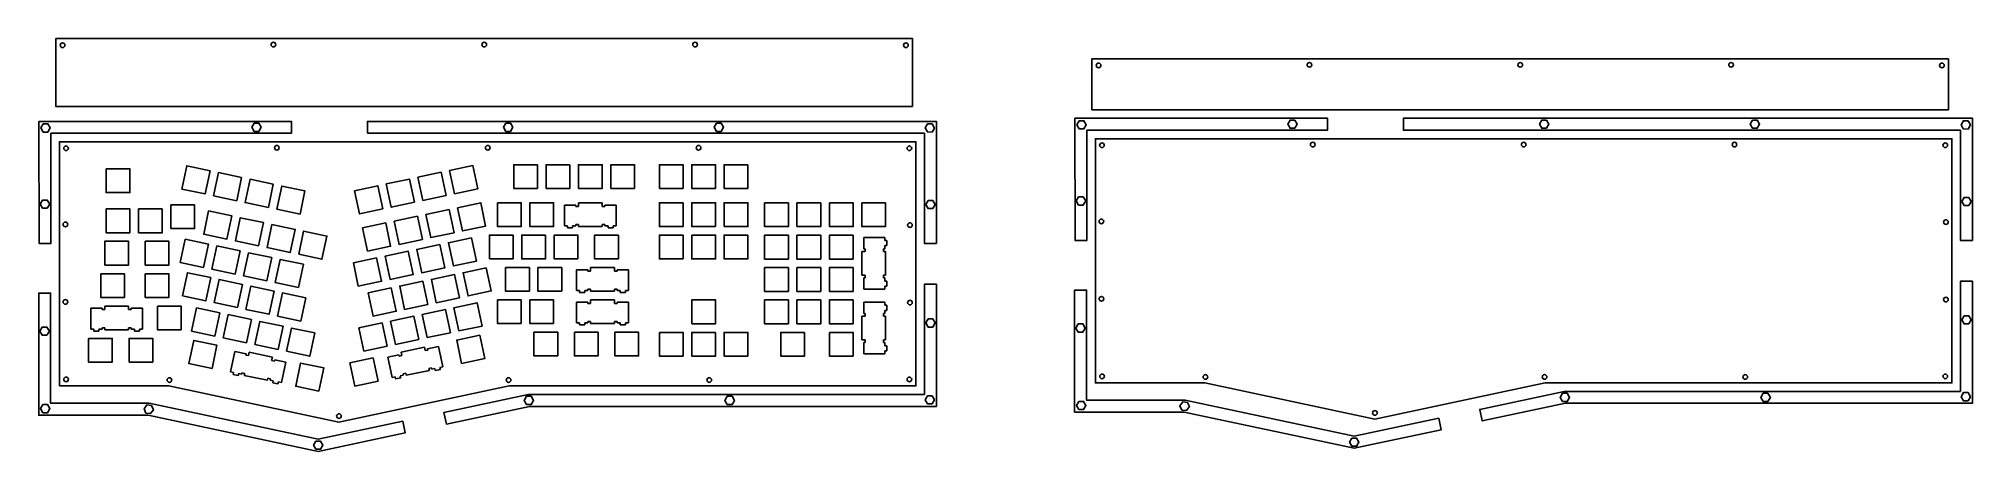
# Model space of a CAD drawing. Header units: inches. Extents: x 0.4 to 45.2, y -8.2 to 1.3.
import ezdxf

# ---------------------------------------------------------------- set-up
doc = ezdxf.new("R2010")
doc.units = ezdxf.units.IN
doc.layers.get('0').update_dxf_attribs({"linetype": 'CONTINUOUS'})

msp = doc.modelspace()

# ---------------------------------------------------------------- linework, layer by layer
for p, q in [((24.84, 0.858), (44.683, 0.858)), ((24.84, 0.858), (24.84, -0.323)), ((44.683, 0.858), (44.683, -0.323)), ((44.683, -0.323), (24.84, -0.323)), ((12.618, -3.014), (12.618, -2.53)), ((12.618, -2.53), (12.88, -2.53)), ((12.88, -2.53), (12.88, -2.562)), ((12.88, -2.562), (12.944, -2.562)), ((12.944, -2.479), (13.494, -2.479)), ((12.944, -2.479), (12.944, -2.562)), ((13.494, -2.562), (13.494, -2.479)), ((13.558, -2.562), (13.494, -2.562)), ((13.82, -2.53), (13.558, -2.53)), ((13.558, -2.53), (13.558, -2.562)), ((13.82, -3.014), (13.82, -2.53)), ((12.618, -2.754), (12.618, -2.774)), ((12.618, -3.014), (12.689, -3.014)), ((12.689, -3.06), (12.689, -3.014)), ((12.689, -3.06), (12.809, -3.06)), ((12.809, -3.014), (12.88, -3.014)), ((12.809, -3.06), (12.809, -3.014)), ((12.88, -2.983), (12.944, -2.983)), ((12.88, -3.014), (12.88, -2.983)), ((12.944, -2.983), (12.944, -3.029)), ((13.494, -3.029), (12.944, -3.029)), ((13.494, -2.983), (13.494, -3.029)), ((13.558, -2.983), (13.494, -2.983)), ((13.558, -3.014), (13.558, -2.983)), ((13.629, -3.014), (13.558, -3.014)), ((13.629, -3.06), (13.629, -3.014)), ((13.749, -3.06), (13.629, -3.06)), ((13.749, -3.06), (13.749, -3.014)), ((13.82, -3.014), (13.749, -3.014)), ((13.82, -2.754), (13.82, -2.774)), ((19.557, -3.281), (19.557, -3.543)), ((20.041, -3.281), (19.557, -3.281)), ((19.557, -3.543), (19.589, -3.543)), ((19.589, -3.543), (19.589, -3.607)), ((19.781, -3.281), (19.801, -3.281)), ((20.041, -3.543), (20.01, -3.543)), ((20.01, -3.543), (20.01, -3.607)), ((20.041, -3.281), (20.041, -3.352)), ((20.087, -3.352), (20.041, -3.352)), ((20.041, -3.472), (20.041, -3.543)), ((20.087, -3.472), (20.041, -3.472)), ((20.087, -3.352), (20.087, -3.472)), ((12.899, -4.514), (12.899, -4.03)), ((12.899, -4.03), (13.161, -4.03)), ((13.161, -4.03), (13.161, -4.062)), ((13.225, -3.979), (13.775, -3.979)), ((13.225, -3.979), (13.225, -4.062)), ((13.775, -4.062), (13.775, -3.979)), ((14.101, -4.03), (13.839, -4.03)), ((13.839, -4.03), (13.839, -4.062)), ((14.101, -4.514), (14.101, -4.03)), ((19.506, -4.157), (19.506, -3.607)), ((19.589, -3.607), (19.506, -3.607)), ((20.01, -3.607), (20.056, -3.607)), ((20.056, -3.607), (20.056, -4.157)), ((12.899, -4.254), (12.899, -4.274)), ((13.161, -4.062), (13.225, -4.062)), ((13.839, -4.062), (13.775, -4.062)), ((14.101, -4.254), (14.101, -4.274)), ((19.506, -4.157), (19.589, -4.157)), ((19.557, -4.483), (19.557, -4.221)), ((19.557, -4.221), (19.589, -4.221)), ((19.589, -4.221), (19.589, -4.157)), ((20.01, -4.157), (20.056, -4.157)), ((20.01, -4.221), (20.01, -4.157)), ((20.041, -4.221), (20.01, -4.221)), ((20.041, -4.292), (20.041, -4.221)), ((20.087, -4.292), (20.041, -4.292)), ((20.087, -4.412), (20.041, -4.412)), ((20.041, -4.483), (20.041, -4.412)), ((20.087, -4.412), (20.087, -4.292)), ((1.644, -4.923), (1.906, -4.923)), ((1.644, -5.407), (1.644, -4.923)), ((1.644, -5.407), (1.644, -4.923)), ((1.644, -4.923), (1.906, -4.923)), ((1.906, -4.923), (1.906, -4.955)), ((1.906, -4.923), (1.906, -4.955)), ((1.97, -4.872), (2.52, -4.872)), ((1.97, -4.872), (1.97, -4.955)), ((1.97, -4.872), (2.52, -4.872)), ((1.97, -4.872), (1.97, -4.955)), ((2.52, -4.955), (2.52, -4.872)), ((2.52, -4.955), (2.52, -4.872)), ((2.846, -4.923), (2.584, -4.923)), ((2.584, -4.923), (2.584, -4.955)), ((2.846, -4.923), (2.584, -4.923)), ((2.584, -4.923), (2.584, -4.955)), ((2.846, -5.407), (2.846, -4.923)), ((2.846, -5.407), (2.846, -4.923)), ((12.899, -4.514), (12.97, -4.514)), ((12.899, -5.264), (12.899, -4.78)), ((12.899, -4.78), (13.161, -4.78)), ((12.899, -5.264), (12.899, -4.78)), ((12.899, -4.78), (13.161, -4.78)), ((12.97, -4.56), (12.97, -4.514)), ((12.97, -4.56), (13.09, -4.56)), ((13.09, -4.514), (13.161, -4.514)), ((13.09, -4.56), (13.09, -4.514)), ((13.161, -4.483), (13.225, -4.483)), ((13.161, -4.514), (13.161, -4.483)), ((13.161, -4.78), (13.161, -4.812)), ((13.161, -4.78), (13.161, -4.812)), ((13.161, -4.812), (13.225, -4.812)), ((13.161, -4.812), (13.225, -4.812)), ((13.225, -4.483), (13.225, -4.529)), ((13.775, -4.529), (13.225, -4.529)), ((13.225, -4.729), (13.775, -4.729)), ((13.225, -4.729), (13.225, -4.812)), ((13.225, -4.729), (13.225, -4.812)), ((13.225, -4.729), (13.775, -4.729)), ((13.775, -4.483), (13.775, -4.529)), ((13.839, -4.483), (13.775, -4.483)), ((13.775, -4.812), (13.775, -4.729)), ((13.775, -4.812), (13.775, -4.729)), ((13.839, -4.812), (13.775, -4.812)), ((13.839, -4.812), (13.775, -4.812)), ((13.839, -4.514), (13.839, -4.483)), ((13.91, -4.514), (13.839, -4.514)), ((14.101, -4.78), (13.839, -4.78)), ((13.839, -4.78), (13.839, -4.812)), ((14.101, -4.78), (13.839, -4.78)), ((13.839, -4.78), (13.839, -4.812)), ((13.91, -4.56), (13.91, -4.514)), ((14.03, -4.56), (13.91, -4.56)), ((14.03, -4.56), (14.03, -4.514)), ((14.101, -4.514), (14.03, -4.514)), ((14.101, -5.264), (14.101, -4.78)), ((14.101, -5.264), (14.101, -4.78)), ((20.041, -4.483), (19.557, -4.483)), ((19.557, -4.781), (19.557, -5.043)), ((20.041, -4.781), (19.557, -4.781)), ((19.781, -4.483), (19.801, -4.483)), ((19.781, -4.781), (19.801, -4.781)), ((20.041, -4.781), (20.041, -4.852)), ((20.087, -4.852), (20.041, -4.852)), ((20.087, -4.852), (20.087, -4.972)), ((1.644, -5.147), (1.644, -5.167)), ((1.644, -5.147), (1.644, -5.167)), ((1.906, -4.955), (1.97, -4.955)), ((1.906, -4.955), (1.97, -4.955)), ((2.584, -4.955), (2.52, -4.955)), ((2.584, -4.955), (2.52, -4.955)), ((2.846, -5.147), (2.846, -5.167)), ((2.846, -5.147), (2.846, -5.167)), ((12.899, -5.004), (12.899, -5.024)), ((12.899, -5.004), (12.899, -5.024)), ((12.899, -5.264), (12.97, -5.264)), ((12.899, -5.264), (12.97, -5.264)), ((12.97, -5.31), (12.97, -5.264)), ((12.97, -5.31), (12.97, -5.264)), ((12.97, -5.31), (13.09, -5.31)), ((12.97, -5.31), (13.09, -5.31)), ((13.09, -5.264), (13.161, -5.264)), ((13.09, -5.31), (13.09, -5.264)), ((13.09, -5.264), (13.161, -5.264)), ((13.09, -5.31), (13.09, -5.264)), ((13.161, -5.233), (13.225, -5.233)), ((13.161, -5.264), (13.161, -5.233)), ((13.161, -5.264), (13.161, -5.233)), ((13.161, -5.233), (13.225, -5.233)), ((13.225, -5.233), (13.225, -5.279)), ((13.225, -5.233), (13.225, -5.279)), ((13.775, -5.279), (13.225, -5.279)), ((13.775, -5.279), (13.225, -5.279)), ((13.775, -5.233), (13.775, -5.279)), ((13.839, -5.233), (13.775, -5.233)), ((13.839, -5.233), (13.775, -5.233)), ((13.775, -5.233), (13.775, -5.279)), ((13.839, -5.264), (13.839, -5.233)), ((13.839, -5.264), (13.839, -5.233)), ((13.91, -5.264), (13.839, -5.264)), ((13.91, -5.264), (13.839, -5.264)), ((13.91, -5.31), (13.91, -5.264)), ((13.91, -5.31), (13.91, -5.264)), ((14.03, -5.31), (13.91, -5.31)), ((14.03, -5.31), (13.91, -5.31)), ((14.03, -5.31), (14.03, -5.264)), ((14.101, -5.264), (14.03, -5.264)), ((14.03, -5.31), (14.03, -5.264)), ((14.101, -5.264), (14.03, -5.264)), ((14.101, -5.004), (14.101, -5.024)), ((14.101, -5.004), (14.101, -5.024)), ((19.506, -5.657), (19.506, -5.107)), ((19.589, -5.107), (19.506, -5.107)), ((19.557, -5.043), (19.589, -5.043)), ((19.589, -5.043), (19.589, -5.107)), ((20.041, -5.043), (20.01, -5.043)), ((20.01, -5.043), (20.01, -5.107)), ((20.01, -5.107), (20.056, -5.107)), ((20.041, -4.972), (20.041, -5.043)), ((20.087, -4.972), (20.041, -4.972)), ((20.056, -5.107), (20.056, -5.657)), ((1.644, -5.407), (1.715, -5.407)), ((1.644, -5.407), (1.715, -5.407)), ((1.715, -5.453), (1.715, -5.407)), ((1.715, -5.453), (1.715, -5.407)), ((1.715, -5.453), (1.835, -5.453)), ((1.715, -5.453), (1.835, -5.453)), ((1.835, -5.453), (1.835, -5.407)), ((1.835, -5.407), (1.906, -5.407)), ((1.835, -5.407), (1.906, -5.407)), ((1.835, -5.453), (1.835, -5.407)), ((1.906, -5.407), (1.906, -5.376)), ((1.906, -5.376), (1.97, -5.376)), ((1.906, -5.376), (1.97, -5.376)), ((1.906, -5.407), (1.906, -5.376)), ((1.97, -5.376), (1.97, -5.422)), ((1.97, -5.376), (1.97, -5.422)), ((2.52, -5.422), (1.97, -5.422)), ((2.52, -5.422), (1.97, -5.422)), ((2.584, -5.376), (2.52, -5.376)), ((2.52, -5.376), (2.52, -5.422)), ((2.52, -5.376), (2.52, -5.422)), ((2.584, -5.376), (2.52, -5.376)), ((2.584, -5.407), (2.584, -5.376)), ((2.584, -5.407), (2.584, -5.376)), ((2.655, -5.407), (2.584, -5.407)), ((2.655, -5.407), (2.584, -5.407)), ((2.655, -5.453), (2.655, -5.407)), ((2.655, -5.453), (2.655, -5.407)), ((2.775, -5.453), (2.655, -5.453)), ((2.775, -5.453), (2.655, -5.453)), ((2.846, -5.407), (2.775, -5.407)), ((2.775, -5.453), (2.775, -5.407)), ((2.775, -5.453), (2.775, -5.407)), ((2.846, -5.407), (2.775, -5.407)), ((9.704, -5.807), (9.448, -5.862)), ((9.805, -6.281), (9.704, -5.807)), ((19.506, -5.657), (19.589, -5.657)), ((19.557, -5.983), (19.557, -5.721)), ((19.557, -5.721), (19.589, -5.721)), ((19.589, -5.721), (19.589, -5.657)), ((20.01, -5.657), (20.056, -5.657)), ((20.01, -5.721), (20.01, -5.657)), ((20.041, -5.721), (20.01, -5.721)), ((20.041, -5.792), (20.041, -5.721)), ((20.087, -5.792), (20.041, -5.792)), ((20.087, -5.912), (20.087, -5.792)), ((4.886, -6.396), (4.986, -5.923)), ((4.94, -6.142), (4.935, -6.161)), ((4.986, -5.923), (5.242, -5.977)), ((5.242, -5.977), (5.236, -6.009)), ((5.236, -6.009), (5.298, -6.022)), ((5.316, -5.941), (5.298, -6.022)), ((5.316, -5.941), (5.854, -6.055)), ((5.836, -6.136), (5.854, -6.055)), ((5.899, -6.15), (5.836, -6.136)), ((5.906, -6.118), (5.899, -6.15)), ((6.162, -6.173), (5.906, -6.118)), ((6.061, -6.646), (6.162, -6.173)), ((8.528, -6.057), (8.785, -6.003)), ((8.629, -6.53), (8.528, -6.057)), ((8.785, -6.003), (8.791, -6.034)), ((8.791, -6.034), (8.854, -6.021)), ((8.837, -5.939), (9.375, -5.825)), ((8.837, -5.939), (8.854, -6.021)), ((9.392, -5.906), (9.375, -5.825)), ((9.454, -5.893), (9.392, -5.906)), ((9.448, -5.862), (9.454, -5.893)), ((9.751, -6.026), (9.755, -6.046)), ((20.041, -5.983), (19.557, -5.983)), ((19.781, -5.983), (19.801, -5.983)), ((20.087, -5.912), (20.041, -5.912)), ((20.041, -5.983), (20.041, -5.912)), ((4.886, -6.396), (4.955, -6.411)), ((4.945, -6.456), (4.955, -6.411)), ((4.945, -6.456), (5.063, -6.481)), ((5.063, -6.481), (5.072, -6.436)), ((5.072, -6.436), (5.142, -6.451)), ((5.142, -6.451), (5.148, -6.42)), ((5.148, -6.42), (5.211, -6.434)), ((5.211, -6.434), (5.201, -6.479)), ((5.739, -6.593), (5.201, -6.479)), ((5.749, -6.548), (5.739, -6.593)), ((5.811, -6.561), (5.749, -6.548)), ((5.805, -6.592), (5.811, -6.561)), ((5.874, -6.606), (5.805, -6.592)), ((5.865, -6.651), (5.874, -6.606)), ((5.982, -6.676), (5.865, -6.651)), ((5.982, -6.676), (5.992, -6.631)), ((6.061, -6.646), (5.992, -6.631)), ((6.115, -6.392), (6.111, -6.411)), ((8.575, -6.276), (8.579, -6.296)), ((8.629, -6.53), (8.698, -6.516)), ((8.708, -6.561), (8.698, -6.516)), ((8.708, -6.561), (8.825, -6.536)), ((8.816, -6.491), (8.885, -6.476)), ((8.825, -6.536), (8.816, -6.491)), ((8.879, -6.446), (8.941, -6.432)), ((8.885, -6.476), (8.879, -6.446)), ((8.941, -6.432), (8.951, -6.477)), ((9.489, -6.363), (8.951, -6.477)), ((9.542, -6.305), (9.479, -6.318)), ((9.479, -6.318), (9.489, -6.363)), ((9.548, -6.335), (9.542, -6.305)), ((9.618, -6.32), (9.548, -6.335)), ((9.627, -6.365), (9.618, -6.32)), ((9.745, -6.34), (9.627, -6.365)), ((9.805, -6.281), (9.735, -6.295)), ((9.745, -6.34), (9.735, -6.295))]:
    msp.add_line(p, q)
for points in [[(20.683, -0.248), (0.84, -0.248), (0.84, 1.327), (20.683, 1.327)], [(0.446, -0.591), (6.293, -0.591), (6.293, -0.866), (0.722, -0.866), (0.722, -3.422), (0.447, -3.422)], [(0.653, -0.838), (0.708, -0.744), (0.654, -0.649), (0.545, -0.649), (0.49, -0.743), (0.544, -0.838)], [(5.429, -0.634), (5.375, -0.728), (5.429, -0.823), (5.538, -0.823), (5.593, -0.728), (5.538, -0.634)], [(8.055, -0.866), (8.055, -0.591), (21.235, -0.591), (21.235, -3.422), (20.959, -3.422), (20.959, -0.866)], [(11.258, -0.634), (11.204, -0.728), (11.258, -0.823), (11.368, -0.823), (11.422, -0.728), (11.368, -0.634)], [(16.143, -0.634), (16.088, -0.728), (16.143, -0.823), (16.252, -0.823), (16.306, -0.728), (16.252, -0.634)], [(21.028, -0.648), (20.973, -0.742), (21.026, -0.837), (21.135, -0.838), (21.191, -0.745), (21.137, -0.649)], [(24.722, -0.795), (30.293, -0.795), (30.293, -0.52), (24.446, -0.52), (24.447, -3.351), (24.722, -3.351)], [(24.545, -0.578), (24.49, -0.672), (24.544, -0.767), (24.653, -0.767), (24.708, -0.673), (24.654, -0.578)], [(29.538, -0.752), (29.593, -0.657), (29.538, -0.563), (29.429, -0.563), (29.375, -0.657), (29.429, -0.752)], [(44.959, -0.795), (32.055, -0.795), (32.055, -0.52), (45.235, -0.52), (45.235, -3.351), (44.959, -3.351)], [(35.204, -0.657), (35.258, -0.752), (35.368, -0.752), (35.422, -0.657), (35.368, -0.563), (35.258, -0.563)], [(40.143, -0.563), (40.088, -0.657), (40.143, -0.752), (40.252, -0.752), (40.306, -0.657), (40.252, -0.563)], [(45.137, -0.579), (45.028, -0.577), (44.973, -0.671), (45.026, -0.766), (45.135, -0.768), (45.191, -0.674)], [(0.92, -6.725), (0.919, -1.063), (20.762, -1.063), (20.762, -6.725), (11.339, -6.725), (7.396, -7.563), (3.454, -6.725)], [(27.454, -6.654), (24.92, -6.654), (24.919, -0.992), (44.762, -0.992), (44.762, -6.654), (35.339, -6.654), (31.396, -7.492)], [(2.002, -1.691), (2.552, -1.691), (2.552, -2.241), (2.002, -2.241)], [(4.408, -1.736), (4.294, -2.274), (3.756, -2.159), (3.87, -1.621)], [(5.141, -1.893), (5.027, -2.431), (4.489, -2.316), (4.603, -1.778)], [(9.877, -2.31), (9.339, -2.425), (9.225, -1.887), (9.763, -1.772)], [(10.496, -1.616), (10.611, -2.154), (10.073, -2.269), (9.958, -1.731)], [(11.994, -2.146), (11.444, -2.146), (11.444, -1.596), (11.994, -1.596)], [(12.744, -1.596), (12.744, -2.146), (12.194, -2.146), (12.194, -1.596)], [(12.944, -2.146), (12.944, -1.596), (13.494, -1.596), (13.494, -2.146)], [(14.244, -2.146), (13.694, -2.146), (13.694, -1.596), (14.244, -1.596)], [(14.819, -2.146), (14.819, -1.596), (15.369, -1.596), (15.369, -2.146)], [(16.119, -2.146), (15.569, -2.146), (15.569, -1.596), (16.119, -1.596)], [(16.869, -1.596), (16.869, -2.146), (16.319, -2.146), (16.319, -1.596)], [(5.337, -1.934), (5.875, -2.049), (5.76, -2.586), (5.222, -2.472)], [(5.956, -2.628), (6.07, -2.09), (6.608, -2.204), (6.494, -2.742)], [(8.41, -2.622), (7.872, -2.736), (7.758, -2.198), (8.296, -2.084)], [(9.144, -2.466), (8.606, -2.58), (8.491, -2.042), (9.029, -1.928)], [(0.639, -2.603), (0.694, -2.508), (0.639, -2.414), (0.53, -2.414), (0.476, -2.508), (0.53, -2.603)], [(2.002, -3.172), (2.002, -2.622), (2.552, -2.622), (2.552, -3.172)], [(3.302, -2.622), (3.302, -3.172), (2.752, -3.172), (2.752, -2.622)], [(3.502, -2.528), (4.052, -2.528), (4.052, -3.078), (3.502, -3.078)], [(4.376, -2.668), (4.914, -2.782), (4.8, -3.32), (4.262, -3.206)], [(9.946, -2.635), (10.061, -3.173), (9.523, -3.287), (9.408, -2.749)], [(10.142, -2.593), (10.68, -2.479), (10.794, -3.017), (10.256, -3.131)], [(11.069, -2.479), (11.619, -2.479), (11.619, -3.029), (11.069, -3.029)], [(11.819, -3.029), (11.819, -2.479), (12.369, -2.479), (12.369, -3.029)], [(15.369, -2.479), (15.369, -3.029), (14.819, -3.029), (14.819, -2.479)], [(16.119, -3.029), (15.569, -3.029), (15.569, -2.479), (16.119, -2.479)], [(16.319, -3.029), (16.319, -2.479), (16.869, -2.479), (16.869, -3.029)], [(17.806, -2.482), (17.806, -3.032), (17.256, -3.032), (17.256, -2.482)], [(18.006, -3.032), (18.006, -2.482), (18.556, -2.482), (18.556, -3.032)], [(18.76, -2.482), (19.31, -2.482), (19.31, -3.032), (18.76, -3.032)], [(19.506, -2.482), (20.056, -2.482), (20.056, -3.032), (19.506, -3.032)], [(21.042, -2.425), (20.988, -2.52), (21.042, -2.614), (21.151, -2.614), (21.206, -2.52), (21.151, -2.425)], [(24.476, -2.437), (24.53, -2.532), (24.639, -2.532), (24.694, -2.437), (24.639, -2.343), (24.53, -2.343)], [(44.988, -2.449), (45.042, -2.543), (45.151, -2.543), (45.206, -2.449), (45.151, -2.354), (45.042, -2.354)], [(5.533, -3.476), (4.995, -3.362), (5.11, -2.824), (5.648, -2.938)], [(5.843, -2.979), (6.381, -3.094), (6.267, -3.632), (5.729, -3.517)], [(6.462, -3.673), (6.577, -3.135), (7.115, -3.25), (7, -3.788)], [(8.055, -3.599), (7.941, -3.061), (8.479, -2.947), (8.593, -3.485)], [(8.675, -2.905), (9.213, -2.791), (9.327, -3.329), (8.789, -3.443)], [(1.97, -3.922), (1.97, -3.372), (2.52, -3.372), (2.52, -3.922)], [(2.908, -3.922), (2.908, -3.372), (3.458, -3.372), (3.458, -3.922)], [(4.257, -3.975), (3.719, -3.861), (3.833, -3.323), (4.371, -3.437)], [(5.105, -3.593), (4.991, -4.131), (4.453, -4.017), (4.567, -3.479)], [(9.735, -3.447), (9.85, -3.985), (9.312, -4.099), (9.197, -3.561)], [(10.469, -3.291), (10.583, -3.829), (10.045, -3.943), (9.931, -3.405)], [(10.881, -3.779), (10.881, -3.229), (11.431, -3.229), (11.431, -3.779)], [(12.181, -3.229), (12.181, -3.779), (11.631, -3.779), (11.631, -3.229)], [(12.931, -3.779), (12.381, -3.779), (12.381, -3.229), (12.931, -3.229)], [(13.869, -3.229), (13.869, -3.779), (13.319, -3.779), (13.319, -3.229)], [(15.369, -3.779), (14.819, -3.779), (14.819, -3.229), (15.369, -3.229)], [(15.569, -3.229), (16.119, -3.229), (16.119, -3.779), (15.569, -3.779)], [(16.869, -3.229), (16.869, -3.779), (16.319, -3.779), (16.319, -3.229)], [(17.806, -3.782), (17.256, -3.782), (17.256, -3.232), (17.806, -3.232)], [(18.006, -3.232), (18.556, -3.232), (18.556, -3.782), (18.006, -3.782)], [(19.306, -3.782), (18.756, -3.782), (18.756, -3.232), (19.306, -3.232)], [(5.301, -3.635), (5.839, -3.749), (5.724, -4.287), (5.186, -4.173)], [(6.458, -4.443), (5.92, -4.329), (6.034, -3.791), (6.572, -3.905)], [(7.844, -4.411), (7.73, -3.873), (8.268, -3.758), (8.382, -4.296)], [(8.578, -4.255), (8.464, -3.717), (9.002, -3.603), (9.116, -4.141)], [(10.808, -3.985), (10.923, -4.523), (10.385, -4.638), (10.27, -4.1)], [(11.806, -4.529), (11.256, -4.529), (11.256, -3.979), (11.806, -3.979)], [(12.556, -4.529), (12.006, -4.529), (12.006, -3.979), (12.556, -3.979)], [(17.256, -4.532), (17.256, -3.982), (17.806, -3.982), (17.806, -4.532)], [(18.006, -3.982), (18.556, -3.982), (18.556, -4.532), (18.006, -4.532)], [(19.306, -4.532), (18.756, -4.532), (18.756, -3.982), (19.306, -3.982)], [(1.877, -4.122), (2.427, -4.122), (2.427, -4.672), (1.877, -4.672)], [(2.908, -4.122), (3.458, -4.122), (3.458, -4.672), (2.908, -4.672)], [(3.772, -4.637), (3.886, -4.099), (4.424, -4.214), (4.31, -4.752)], [(5.044, -4.908), (4.506, -4.793), (4.62, -4.255), (5.158, -4.37)], [(5.239, -4.949), (5.354, -4.411), (5.891, -4.526), (5.777, -5.064)], [(8.607, -4.453), (8.722, -4.991), (8.184, -5.105), (8.069, -4.567)], [(9.455, -4.835), (8.917, -4.949), (8.803, -4.411), (9.341, -4.297)], [(9.651, -4.794), (9.537, -4.256), (10.075, -4.141), (10.189, -4.679)], [(11.811, -7.198), (21.235, -7.198), (21.235, -4.367), (20.959, -4.367), (20.959, -6.922), (11.782, -6.922), (9.825, -7.338), (9.883, -7.608)], [(35.782, -6.851), (44.959, -6.851), (44.959, -4.296), (45.235, -4.296), (45.235, -7.127), (35.811, -7.127), (33.883, -7.537), (33.825, -7.267)], [(6.915, -8.241), (2.973, -7.403), (0.439, -7.403), (0.439, -4.572), (0.714, -4.572), (0.714, -7.127), (3.002, -7.127), (6.915, -7.959), (8.872, -7.543), (8.929, -7.813)], [(3.189, -4.872), (3.739, -4.872), (3.739, -5.422), (3.189, -5.422)], [(4.634, -5.029), (4.52, -5.567), (3.982, -5.453), (4.096, -4.915)], [(6.087, -4.567), (6.625, -4.682), (6.511, -5.22), (5.973, -5.105)], [(10.174, -5.449), (10.059, -4.911), (10.597, -4.797), (10.712, -5.335)], [(11.619, -5.279), (11.069, -5.279), (11.069, -4.729), (11.619, -4.729)], [(12.369, -5.279), (11.819, -5.279), (11.819, -4.729), (12.369, -4.729)], [(15.569, -5.282), (15.569, -4.732), (16.119, -4.732), (16.119, -5.282)], [(17.256, -4.732), (17.806, -4.732), (17.806, -5.282), (17.256, -5.282)], [(18.006, -5.282), (18.006, -4.732), (18.556, -4.732), (18.556, -5.282)], [(19.306, -4.732), (19.306, -5.282), (18.756, -5.282), (18.756, -4.732)], [(32.872, -7.472), (32.929, -7.742), (30.915, -8.17), (26.973, -7.332), (24.439, -7.332), (24.439, -4.501), (24.714, -4.501), (24.714, -7.056), (27.002, -7.056), (30.915, -7.888)], [(0.631, -5.548), (0.686, -5.454), (0.631, -5.359), (0.522, -5.359), (0.467, -5.454), (0.522, -5.548)], [(5.253, -5.723), (4.715, -5.609), (4.83, -5.071), (5.368, -5.185)], [(5.449, -5.765), (5.563, -5.227), (6.101, -5.341), (5.987, -5.879)], [(8.511, -5.803), (7.973, -5.917), (7.859, -5.379), (8.397, -5.265)], [(9.245, -5.647), (8.707, -5.761), (8.592, -5.223), (9.13, -5.109)], [(9.978, -5.491), (9.44, -5.605), (9.326, -5.067), (9.864, -4.953)], [(21.042, -5.17), (20.988, -5.264), (21.042, -5.359), (21.151, -5.359), (21.206, -5.264), (21.151, -5.17)], [(24.631, -5.477), (24.686, -5.383), (24.631, -5.288), (24.522, -5.288), (24.467, -5.383), (24.522, -5.477)], [(45.042, -5.099), (44.988, -5.193), (45.042, -5.288), (45.151, -5.288), (45.206, -5.193), (45.151, -5.099)], [(1.595, -6.172), (1.595, -5.622), (2.145, -5.622), (2.145, -6.172)], [(2.533, -6.172), (2.533, -5.622), (3.083, -5.622), (3.083, -6.172)], [(4.455, -6.32), (3.917, -6.206), (4.032, -5.668), (4.57, -5.782)], [(6.183, -5.921), (6.297, -5.383), (6.835, -5.497), (6.72, -6.035)], [(10.662, -5.549), (10.776, -6.087), (10.238, -6.201), (10.124, -5.663)], [(12.463, -6.029), (11.913, -6.029), (11.913, -5.479), (12.463, -5.479)], [(12.85, -5.479), (13.4, -5.479), (13.4, -6.029), (12.85, -6.029)], [(13.788, -6.029), (13.788, -5.479), (14.338, -5.479), (14.338, -6.029)], [(14.819, -5.482), (15.369, -5.482), (15.369, -6.032), (14.819, -6.032)], [(16.119, -5.482), (16.119, -6.032), (15.569, -6.032), (15.569, -5.482)], [(16.869, -6.032), (16.319, -6.032), (16.319, -5.482), (16.869, -5.482)], [(18.181, -5.482), (18.181, -6.032), (17.631, -6.032), (17.631, -5.482)], [(18.756, -5.482), (19.306, -5.482), (19.306, -6.032), (18.756, -6.032)], [(6.931, -6.846), (6.393, -6.732), (6.508, -6.194), (7.046, -6.308)], [(8.3, -6.614), (7.762, -6.729), (7.648, -6.191), (8.186, -6.076)], [(0.537, -7.156), (0.482, -7.25), (0.537, -7.345), (0.646, -7.345), (0.701, -7.25), (0.646, -7.156)], [(2.942, -7.166), (2.879, -7.255), (2.924, -7.354), (3.033, -7.364), (3.096, -7.275), (3.05, -7.176)], [(11.742, -6.965), (11.688, -7.06), (11.742, -7.154), (11.851, -7.154), (11.906, -7.06), (11.851, -6.965)], [(16.392, -6.965), (16.338, -7.06), (16.392, -7.154), (16.501, -7.154), (16.556, -7.06), (16.501, -6.965)], [(21.027, -6.95), (20.973, -7.045), (21.027, -7.139), (21.136, -7.139), (21.191, -7.045), (21.136, -6.95)], [(24.537, -7.274), (24.646, -7.274), (24.701, -7.179), (24.646, -7.085), (24.537, -7.085), (24.482, -7.179)], [(27.096, -7.204), (27.05, -7.105), (26.942, -7.095), (26.879, -7.184), (26.924, -7.283), (27.033, -7.293)], [(35.742, -7.083), (35.851, -7.083), (35.906, -6.989), (35.851, -6.894), (35.742, -6.894), (35.688, -6.989)], [(40.392, -7.083), (40.501, -7.083), (40.556, -6.989), (40.501, -6.894), (40.392, -6.894), (40.338, -6.989)], [(45.136, -6.879), (45.027, -6.879), (44.973, -6.974), (45.027, -7.068), (45.136, -7.068), (45.191, -6.974)], [(6.861, -8.006), (6.806, -8.1), (6.861, -8.194), (6.97, -8.194), (7.024, -8.1), (6.97, -8.006)], [(30.861, -7.935), (30.806, -8.029), (30.861, -8.124), (30.97, -8.124), (31.024, -8.029), (30.97, -7.935)]]:
    msp.add_lwpolyline(points, close=True)
for centre in [(0.993, 1.174), (5.877, 1.189), (10.762, 1.189), (15.646, 1.189), (20.531, 1.174), (24.993, 0.705), (29.877, 0.72), (34.762, 0.72), (39.646, 0.72), (44.531, 0.705), (1.072, -1.216), (5.956, -1.201), (10.841, -1.201), (15.725, -1.201), (20.609, -1.216), (25.072, -1.145), (29.956, -1.13), (34.841, -1.13), (39.725, -1.13), (44.609, -1.145), (1.057, -2.981), (20.624, -2.996), (25.057, -2.91), (44.624, -2.925), (1.058, -4.776), (20.624, -4.792), (25.058, -4.705), (44.624, -4.721), (1.073, -6.572), (3.468, -6.587), (11.324, -6.587), (15.974, -6.587), (20.609, -6.572), (25.073, -6.502), (27.468, -6.517), (35.324, -6.517), (39.974, -6.517), (44.609, -6.502), (7.396, -7.422), (31.396, -7.351)]:
    msp.add_circle(centre, 0.0541)

doc.saveas('drawing.dxf')
